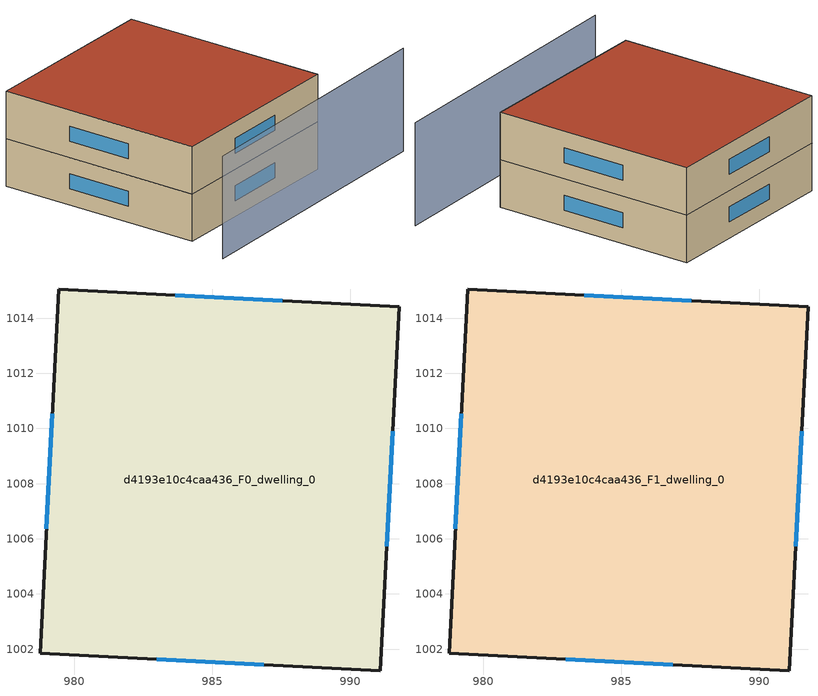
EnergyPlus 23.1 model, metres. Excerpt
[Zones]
d4193e10c4caa436_F0_dwelling_0
 floor ground (EU_floor_Construction): 991.77,1014.41 991.1,1001.22 978.75,1001.85 979.43,1015.04 z0
 wall outside (EU_wall_Construction): 991.77,1014.41 979.43,1015.04 978.75,1001.85 991.1,1001.22 991.77,1014.41 z0:3
 window (EU_Window_Construction): 987.54,1014.62 983.65,1014.82 / 991.33,1005.74 991.54,1009.89 / 982.98,1001.64 986.87,1001.44 / 979.2,1010.52 978.98,1006.37 z1.03:1.97
d4193e10c4caa436_F1_dwelling_0
 floor to d4193e10c4caa436_F0_dwelling_0 (EU_floor_Construction): 991.77,1014.41 991.1,1001.22 978.75,1001.85 979.43,1015.04 z3
 wall outside (EU_wall_Construction): 991.77,1014.41 979.43,1015.04 978.75,1001.85 991.1,1001.22 991.77,1014.41 z3:6
 window (EU_Window_Construction): 987.54,1014.62 983.65,1014.82 / 991.33,1005.74 991.54,1009.89 / 982.98,1001.64 986.87,1001.44 / 979.2,1010.52 978.98,1006.37 z4.03:4.97
 roof outside (EU_roof_Construction): 991.1,1001.22 991.77,1014.41 979.43,1015.04 978.75,1001.85 z6
shading: 977.67,999.06 995.88,998.47 z0:6.5
[Building]
EU S2 Campaign: North Axis=0; Terrain=City; Solar Distribution=FullExterior
[Site:Location]
Cape.Town.Intl.AP: Latitude=-33.965; Longitude=18.602; Time Zone=2; Elevation=46
[SizingPeriod:WeatherFileDays]
AnnualSizingPeriod: Begin Month=1; Begin Day of Month=1; End Month=12; End Day of Month=31; Day of Week for Start Day=Monday; Use Weather File Daylight Saving Period=No; Use Weather File Rain and Snow Indicators=No
[MATERIAL]
EU_InternalMass_Material: Roughness=MediumRough; Thickness=0.1; Conductivity=1; Density=1800; Specific Heat=900; Thermal Absorptance=0.9; Solar Absorptance=0.7; Visible Absorptance=0.7
[MATERIAL:NOMASS] Roughness=MediumRough; Thermal Absorptance=0.9; Solar Absorptance=0.7; Visible Absorptance=0.7
Name | Thermal Resistance
EU_wall_NoMass | 0.493876
EU_roof_NoMass | 0.449382
EU_floor_NoMass | 1.25
[WINDOWMATERIAL:SIMPLEGLAZINGSYSTEM]
EU_Window_SimpleGlazing: UFactor=4.4; Solar Heat Gain Coefficient=0.85; Visible Transmittance=0.85
[CONSTRUCTION]
EU_wall_Construction: EU_wall_NoMass
EU_roof_Construction: EU_roof_NoMass
EU_floor_Construction: EU_floor_NoMass
EU_Window_Construction: EU_Window_SimpleGlazing
EU_InternalMass_Construction: EU_InternalMass_Material
[ZONE] Type=1; Multiplier=1; Ceiling Height=autocalculate; Floor Area=autocalculate; Part of Total Floor Area=Yes
Name | Volume
d4193e10c4caa436_F0_dwelling_0 | 489.499
d4193e10c4caa436_F1_dwelling_0 | 489.498
[INTERNALMASS] Construction=EU_InternalMass_Construction; Surface Area=163.166
Name | Zone or ZoneList
d4193e10c4caa436_F0_dwelling_0_EU_InternalMass | d4193e10c4caa436_F0_dwelling_0
d4193e10c4caa436_F1_dwelling_0_EU_InternalMass | d4193e10c4caa436_F1_dwelling_0
[OTHEREQUIPMENT] Fuel Type=Electricity; Design Level Calculation Method=Watts/Area; Power per Zone Floor Area=1; Fraction Latent=0; Fraction Radiant=0; Fraction Lost=0; Carbon Dioxide Generation Rate=0; EndUse Subcategory=EU_Step8_InternalGains
Name | Zone or ZoneList or Space or SpaceList | Schedule
EU_Step8_InternalGain_d4193e10c4caa436_F0_dwelling_0_f000 | d4193e10c4caa436_F0_dwelling_0 | EU_Step8_GainSchedule_d4193e10c4caa436_F0_dwelling_0_f000
EU_Step8_InternalGain_d4193e10c4caa436_F1_dwelling_0_f000 | d4193e10c4caa436_F1_dwelling_0 | EU_Step8_GainSchedule_d4193e10c4caa436_F1_dwelling_0_f000
[ZONEVENTILATION:DESIGNFLOWRATE] Schedule=EU_AlwaysOn; Design Flow Rate Calculation Method=AirChanges/Hour; Air Changes per Hour=0.64; Ventilation Type=Natural; Fan Pressure Rise=0; Fan Total Efficiency=1; Constant Term Coefficient=1; Temperature Term Coefficient=0; Velocity Term Coefficient=0; Velocity Squared Term Coefficient=0; Minimum Indoor Temperature=-100; Maximum Indoor Temperature=100; Delta Temperature=-100; Minimum Outdoor Temperature=-100; Maximum Outdoor Temperature=100; Maximum Wind Speed=40
Name | Zone or ZoneList or Space or SpaceList
EU_ConstantAir_d4193e10c4caa436_F0_dwelling_0 | d4193e10c4caa436_F0_dwelling_0
EU_ConstantAir_d4193e10c4caa436_F1_dwelling_0 | d4193e10c4caa436_F1_dwelling_0
[HVACTEMPLATE:THERMOSTAT] Constant Heating Setpoint=20; Constant Cooling Setpoint=50
EU_HeatOnly_d4193e10c4caa436_F0_dwelling_0; EU_HeatOnly_d4193e10c4caa436_F1_dwelling_0
[HVACTEMPLATE:ZONE:IDEALLOADSAIRSYSTEM] System Availability Schedule=EU_AlwaysOn; Maximum Heating Supply Air Temperature=50; Minimum Cooling Supply Air Temperature=13; Maximum Heating Supply Air Humidity Ratio=0.0156; Minimum Cooling Supply Air Humidity Ratio=0.0077; Heating Limit=NoLimit; Cooling Limit=NoLimit; Heating Availability Schedule=EU_AlwaysOn; Cooling Availability Schedule=EU_CoolingOff; Dehumidification Control Type=ConstantSensibleHeatRatio; Cooling Sensible Heat Ratio=0.7; Dehumidification Setpoint=60; Humidification Control Type=None; Humidification Setpoint=30; Outdoor Air Method=None; Outdoor Air Flow Rate per Person=0.00944; Outdoor Air Flow Rate per Zone Floor Area=0; Outdoor Air Flow Rate per Zone=0; Demand Controlled Ventilation Type=None; Outdoor Air Economizer Type=NoEconomizer; Heat Recovery Type=None; Sensible Heat Recovery Effectiveness=0.7; Latent Heat Recovery Effectiveness=0.65
Name | Template Thermostat
d4193e10c4caa436_F0_dwelling_0 | EU_HeatOnly_d4193e10c4caa436_F0_dwelling_0
d4193e10c4caa436_F1_dwelling_0 | EU_HeatOnly_d4193e10c4caa436_F1_dwelling_0
[SIZING:ZONE] Zone Cooling Design Supply Air Temperature Input Method=SupplyAirTemperature; Zone Cooling Design Supply Air Temperature=13; Zone Heating Design Supply Air Temperature Input Method=SupplyAirTemperature; Zone Heating Design Supply Air Temperature=50; Zone Cooling Design Supply Air Humidity Ratio=0.008; Zone Heating Design Supply Air Humidity Ratio=0.008; Cooling Design Air Flow Method=DesignDay; Cooling Design Air Flow Rate=0; Cooling Minimum Air Flow per Zone Floor Area=0.000762; Cooling Minimum Air Flow=0; Cooling Minimum Air Flow Fraction=0.2; Heating Design Air Flow Method=DesignDay; Heating Design Air Flow Rate=0; Heating Maximum Air Flow per Zone Floor Area=0.002032; Heating Maximum Air Flow=0.141576; Heating Maximum Air Flow Fraction=0.3; Account for Dedicated Outdoor Air System=No; Dedicated Outdoor Air System Control Strategy=NeutralSupplyAir; Dedicated Outdoor Air Low Setpoint Temperature for Design=autosize; Dedicated Outdoor Air High Setpoint Temperature for Design=autosize; Zone Load Sizing Method=Sensible Load Only No Latent Load; Zone Latent Cooling Design Supply Air Humidity Ratio Input Method=HumidityRatioDifference; Zone Cooling Design Supply Air Humidity Ratio Difference=0.005; Zone Latent Heating Design Supply Air Humidity Ratio Input Method=HumidityRatioDifference; Zone Humidification Design Supply Air Humidity Ratio Difference=0.005
d4193e10c4caa436_F0_dwelling_0; d4193e10c4caa436_F1_dwelling_0
[SCHEDULE:CONSTANT]
Name | Hourly Value
EU_AlwaysOn | 1
EU_CoolingOff | 0
[SCHEDULE:FILE] Column Number=1; Rows to Skip at Top=0; Number of Hours of Data=8760; Column Separator=Comma; Interpolate to Timestep=No; Minutes per Item=60; Adjust Schedule for Daylight Savings=Yes
Name | File
EU_Step8_GainSchedule_d4193e10c4caa436_F0_dwelling_0_f000 | ../../schedules/d4193e10c4caa436/d4193e10c4caa436_F0_dwelling_0_f000_gain.csv
EU_Step8_GainSchedule_d4193e10c4caa436_F1_dwelling_0_f000 | ../../schedules/d4193e10c4caa436/d4193e10c4caa436_F1_dwelling_0_f000_gain.csv
